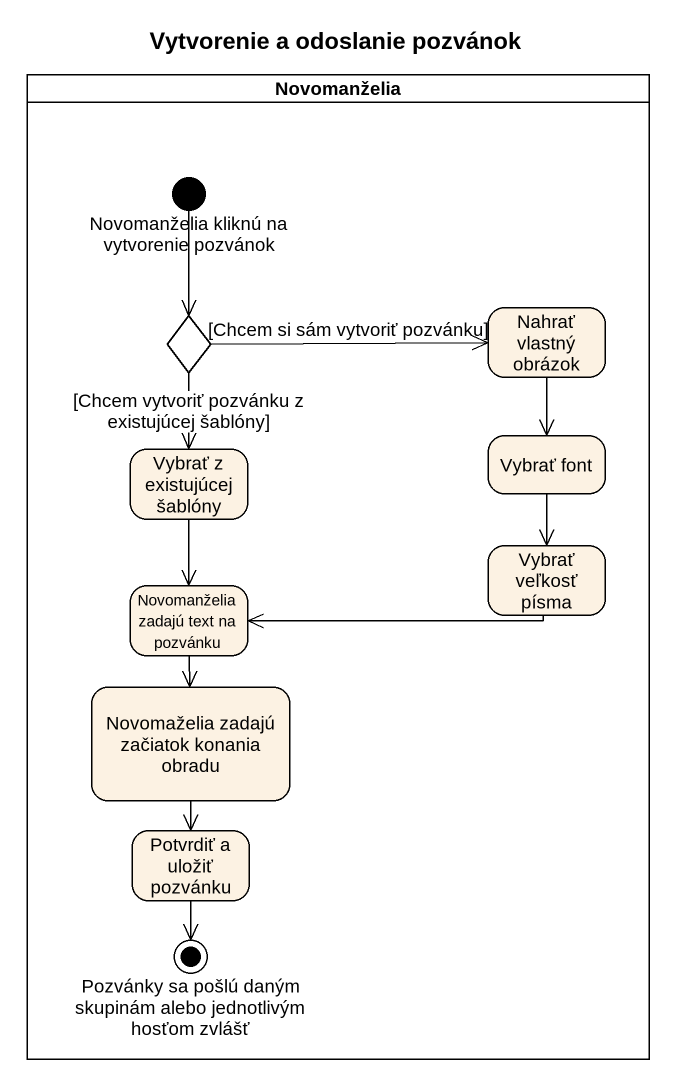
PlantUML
@startuml
title Vytvorenie a odoslanie pozvánok
hide empty description
state Novomanželia <<partition>> {
  state "Novomanželia kliknú na vytvorenie pozvánok" as Novomanželia_kliknú_na <<start>>
  state choice1 <<choice>>
  state "Nahrať vlastný obrázok" as Nahrať_vlastný_obrázok
  state "Vybrať font" as Vybrať_font
  state "Vybrať z existujúcej šablóny" as Vybrať_z_existujúcej_šablóny
  state "Novomanželia zadajú text na pozvánku" as Novomanželia_zadajú_text_na
  state "Vybrať veľkosť písma" as Vybrať_veľkosť_písma
  state "Novomaželia zadajú začiatok konania obradu" as Novomaželia_zadajú_začiatok
  state "Potvrdiť a uložiť pozvánku" as Potvrdiť_a_uložiť_pozvánku
  state "Pozvánky sa pošlú daným skupinám alebo jednotlivým hosťom zvlášť" as Pozvánky_sa_pošlú_daným <<end>>
}
Novomanželia_kliknú_na --> choice1
choice1 -right-> Nahrať_vlastný_obrázok : [Chcem si sám vytvoriť pozvánku]
choice1 --> Vybrať_z_existujúcej_šablóny : [Chcem vytvoriť pozvánku z existujúcej šablóny]
Nahrať_vlastný_obrázok --> Vybrať_font
Vybrať_font --> Vybrať_veľkosť_písma
Vybrať_z_existujúcej_šablóny --> Novomanželia_zadajú_text_na
Novomanželia_zadajú_text_na --> Novomaželia_zadajú_začiatok
Vybrať_veľkosť_písma -left-> Novomanželia_zadajú_text_na
Novomaželia_zadajú_začiatok --> Potvrdiť_a_uložiť_pozvánku
Potvrdiť_a_uložiť_pozvánku --> Pozvánky_sa_pošlú_daným
@enduml
